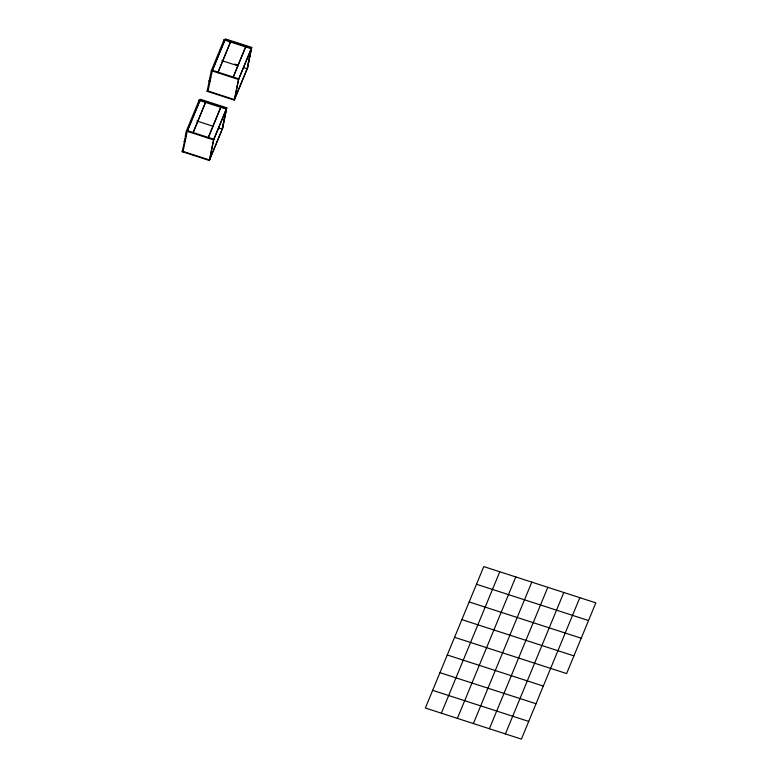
<?xml version="1.0" encoding="UTF-8"?>
<svg xmlns="http://www.w3.org/2000/svg" width="778" height="778" viewBox="0 0 778 778"><rect width="100%" height="100%" fill="white"/><g stroke="black" fill="none" stroke-linecap="round" stroke-linejoin="round"><path stroke-width="1.17" d="M182.976 151.982L187.187 131.326L200.413 99.292L226.777 107.821L222.576 128.477L209.35 160.511L182.169 151.661L186.214 133.933M186.302 131.21L187.148 131.482L200.092 100.158L199.246 99.876L186.302 131.21L185.29 136.179L186.137 136.451M187.333 131.258L187.449 130.685L213.814 139.223L209.72 159.315M198.633 102.861L199.246 99.876M199.771 101.13L199.888 100.566L226.252 109.095L222.168 129.187L218.725 128.078M210.079 81.136L209.233 80.863L211.305 70.672L224.152 39.561L225.007 39.834L212.151 70.954L225.357 38.9L251.722 47.429L247.521 68.094L234.285 100.119L207.113 91.269L209.185 81.077L210.566 77.751M207.921 91.59L212.384 70.302L238.758 78.831L234.664 98.923M223.461 42.955L224.152 39.561M224.716 40.738L224.832 40.174L251.197 48.703L247.112 68.795L243.67 67.686M209.35 160.511L213.551 139.855L226.777 107.821M222.43 128.555L226.515 108.463L200.15 99.924M234.285 100.119L238.496 79.463L251.722 47.429M247.375 68.163L251.459 48.071L225.095 39.532M209.233 80.863L210.605 77.528M184.24 141.47L185.621 138.134L184.221 141.421L185.096 141.742M182.169 151.661L183.093 149.434M207.113 91.269L208.037 89.042M183.355 150.776L183.093 151.418L209.457 159.947L222.693 127.913M208.3 90.384L208.037 91.026L234.402 99.555L247.637 67.521M193.1 132.513L205.538 102.395L193.44 131.968M220.699 107.296L208.144 137.988L220.582 107.86M213.697 139.787L226.135 109.659M238.642 79.395L251.08 49.277M441.369 713.193L499.777 571.762M457.376 718.376L515.795 576.945M473.384 723.559L531.802 582.129M489.391 728.733L547.809 587.312M505.399 733.917L563.817 592.486M579.824 597.669L521.406 739.1L425.362 708.009L483.77 566.588L595.831 602.853L566.617 673.563L454.566 637.299M234.762 64.078L238.204 65.196M221.886 60.635L237.942 65.829M211.305 70.672L238.496 79.463M209.185 81.077L210.031 81.359M196.951 121.028L212.997 126.221M187.187 131.326L213.551 139.855M185.261 136.335L186.107 136.607M476.476 584.259L588.528 620.533M469.173 601.939L581.224 638.213M461.869 619.619L573.921 655.883M447.262 654.979L543.307 686.06M439.959 672.659L536.013 703.74M432.665 690.339L528.709 721.42M218.035 72.13L217.928 72.694L230.483 42.002L218.035 72.13M233.196 77.032L233.079 77.596L245.644 46.904L233.196 77.032"/></g></svg>
